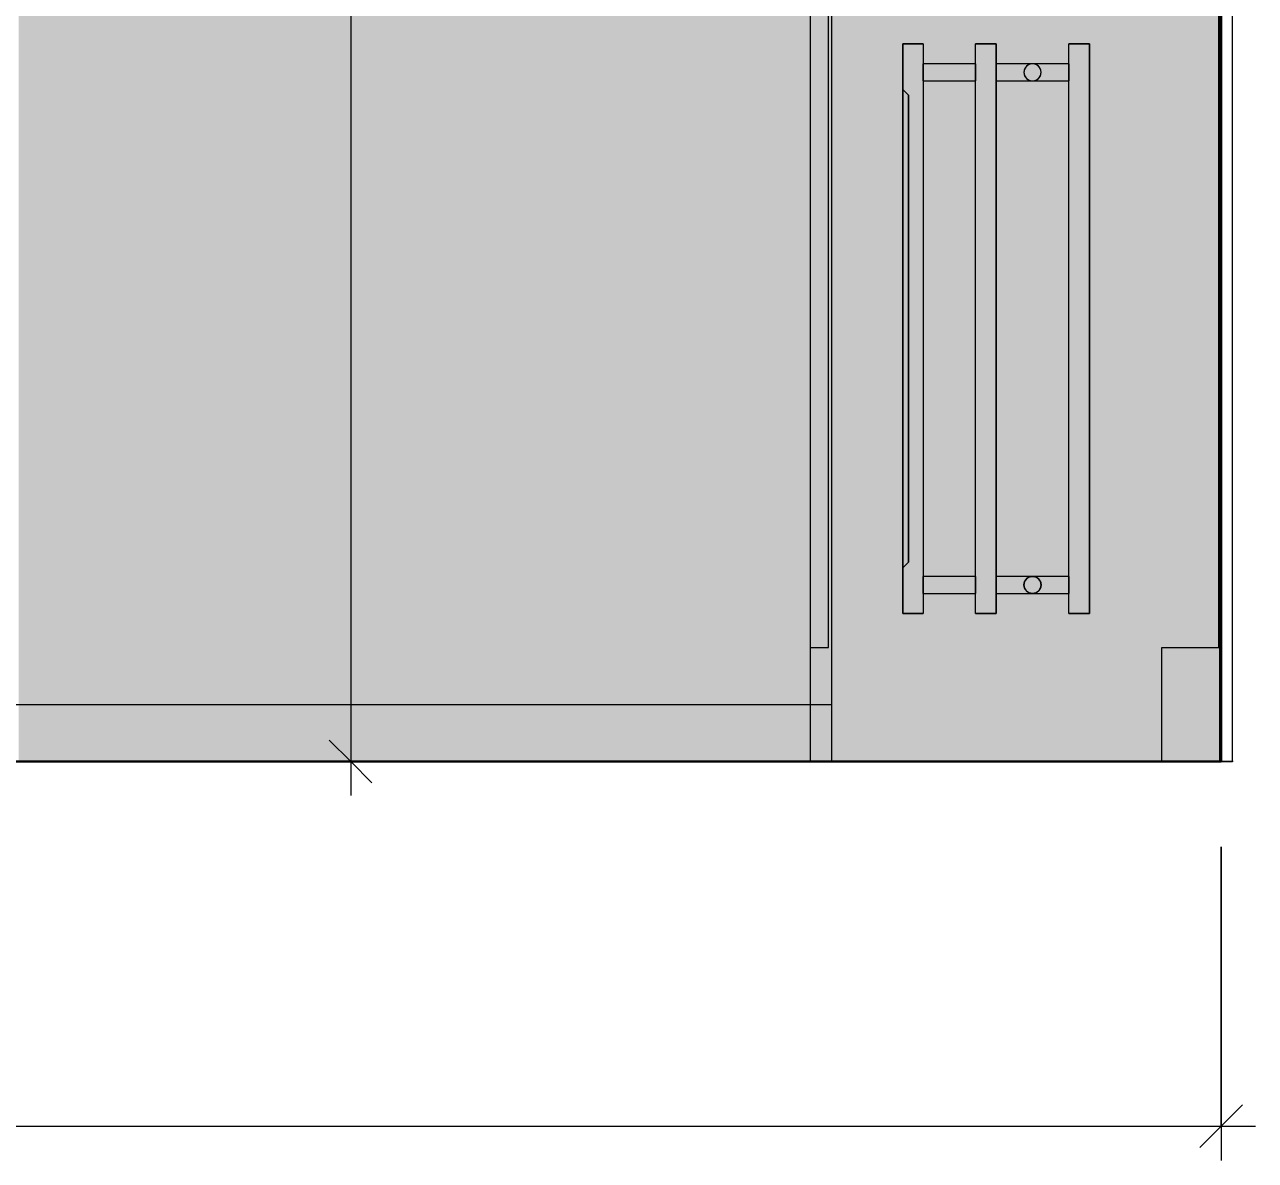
# Model space of a CAD drawing. Header units: millimetres. Extents: x 855 to 56329, y -2396 to 17803.
# Drawn here: x 45711 to 46792, y -350 to 647 of the extents above; entities that cross this region are included whole.
import ezdxf

# ---------------------------------------------------------------- set-up
doc = ezdxf.new("R2010")
doc.units = ezdxf.units.MM
for name, color, linetype, lineweight in [('A-ANNO-DIMS', 7, 'Continuous', 9), ('A-ANNO-DIMS-25', 7, 'Continuous', 9), ('A-FLOR', 7, 'Continuous', 9), ('A-GENM', 7, 'Continuous', 9), ('A-WALL-PATT', 7, 'Continuous', 9), ('I-WALL', 7, 'Continuous', 9), ('M-EQPM', 7, 'Continuous', 9), ('S-COLS', 7, 'Continuous', 9), ('Знаки', 7, 'Continuous', 9), ('Знаки-1', 7, 'Continuous', 18)]:
    doc.layers.add(name, color=color, linetype=linetype, lineweight=lineweight)
for name, color, linetype, lineweight, true_color in [('A-FLOR-FNSH-1', 7, 'Continuous', 30, 0x3c3c3c), ('A-WALL-FNSH-3', 7, 'Continuous', 30, 0x3c3c3c), ('I-FURN-4', 7, 'Continuous', 9, 0xc0c0c0)]:
    doc.layers.add(name, color=color, linetype=linetype, lineweight=lineweight, true_color=true_color)
doc.layers.add('I-FURN-5', color=7, linetype='Continuous', lineweight=9, true_color=0x7f7f7f, transparency=0.7)
doc.layers.add('M-EQPM-1', color=7, linetype='Continuous', lineweight=9, true_color=0xe6e6e6, transparency=0.7)
doc.styles.add('ISOCPEUR_2', font='isocpeur.ttf', dxfattribs={"width": 0.9, "height": 62.5})
doc.dimstyles.new('ISO-2_5_0_9К_БОЛЬШОЙ_1', dxfattribs={"dimscale": 304.8, "dimtxt": 62.248823, "dimasz": 0.123031, "dimexe": 0.098425, "dimexo": 0.246063, "dimgap": 0, "dimtad": 1, "dimdec": 0, "dimrnd": 10, "dimzin": 0, "dimdsep": 46, "dimtxsty": 'ISOCPEUR_2', "dimblk1": 'OBLIQUE', "dimblk2": 'OBLIQUE', "dimsah": 1, "dimcen": 0.09, "dimdle": 0.098425, "dimazin": 0, "dimtfac": 1, "dimtdec": 4, "dimtix": 1, "dimtmove": 0, "dimatfit": 3, "dimfxl": 1, "dimtvp": 1, "dimtolj": 1, "dimtzin": 0, "dimarcsym": 2})

# ---------------------------------------------------------------- blocks, each defined once
blk = doc.blocks.new('BSC_Колонна _Прямоугольная - 500х500-V25-Развертка 1_11-3')
at = {"layer": 'S-COLS'}
h = blk.add_hatch(color=256, dxfattribs=at)
h.paths.add_polyline_path([(-130, -0.1), (-129.6, 0), (-129.6, 798.6), (-130, 798.6), (-130, 0), (-140, -0.1)])
h.paths.add_polyline_path([(-129.6, 3300), (-129.6, 3880), (-141, 3880), (-141, 3870), (-400, 3870), (-400, 3470), (-130, 3470), (-130, 3300)])
blk = doc.blocks.new('Плинтус - Плинтус темный _ст_школа_-32860227-Развертка 1_11-3')
at = {"layer": 'A-GENM'}
h = blk.add_hatch(color=256, dxfattribs=at)
h.paths.add_polyline_path([(-6571, 0), (-6571, 50), (-7259, 50), (-7259, 0), (-6736.6, 0)])
h.paths.add_polyline_path([(-482.2, 0), (-482.2, 50), (-501, 50), (-501, 0)])
for p, q in [((-1266, 50), (-501, 50)), ((-501, 50), (-482.2, 50)), ((-501, 0), (-6571, 0)), ((-482.2, 0), (-501, 0))]:
    blk.add_line(p, q, dxfattribs=at)
blk = doc.blocks.new('radiator_prado_classic_z_tip_30_po exemplyaru - Classic Z Тип 30-500-30677899-Развертка 1_11-3')
at = {"layer": 'M-EQPM-1'}
for points in [[(-419.7, 130), (-401.7, 130), (-401.7, 630), (-419.7, 630), (-419.7, 590), (-414.7, 585), (-414.7, 175), (-419.7, 170), (-419.7, 136.2)], [(-337.7, 130), (-337.7, 630), (-355.7, 630), (-355.7, 130)], [(-255.7, 130), (-255.7, 630), (-273.7, 630), (-273.7, 130)], [(-300.3, 599.8), (-299.9, 600.3), (-300.3, 599.8)], [(-298.5, 603), (-298.4, 603.8), (-298.5, 603.1)], [(-419.7, 170), (-414.7, 175), (-414.7, 585), (-419.7, 590), (-419.7, 181.6)], [(-298.5, 153), (-298.4, 153.8), (-298.5, 153.1)], [(-300.3, 149.8), (-299.9, 150.3), (-300.3, 149.8)]]:
    blk.add_hatch(color=256, dxfattribs=at).paths.add_polyline_path(points)
h = blk.add_hatch(color=256, dxfattribs=at)
h.paths.add_polyline_path([(-401.7, 605), (-355.7, 605), (-355.7, 612.5), (-401.7, 612.2), (-401.7, 606.1)])
h.paths.add_polyline_path([(-305.7, 612.5), (-337.7, 612.2), (-337.7, 605), (-313.2, 605), (-312.7, 607.6), (-311.7, 609.4), (-310.4, 610.8), (-309.1, 611.6), (-307.4, 612.3), (-306.6, 612.4)])
h.paths.add_polyline_path([(-277.1, 605), (-273.7, 605), (-273.7, 612.5), (-307.6, 612.2), (-309.6, 611.4), (-311.1, 610.1), (-312.3, 608.6), (-313.1, 606.1), (-312.9, 605), (-297.7, 605)])
h = blk.add_hatch(color=256, dxfattribs=at)
h.paths.add_polyline_path([(-298.5, 607), (-298.5, 607), (-298.5, 607)])
h.paths.add_polyline_path([(-299.2, 608.8), (-299.9, 609.7), (-299.2, 608.8)])
h = blk.add_hatch(color=256, dxfattribs=at)
h.paths.add_polyline_path([(-307.1, 597.5), (-273.7, 597.8), (-273.7, 605), (-337.7, 605), (-337.7, 597.5), (-307.6, 597.5)])
h.paths.add_polyline_path([(-400, 597.5), (-355.7, 597.8), (-355.7, 605), (-401.7, 605), (-401.7, 597.5)])
h.paths.add_polyline_path([(-312.9, 603), (-312.9, 603.1), (-312.9, 603.1)])
h.paths.add_polyline_path([(-311.1, 599.8), (-311.7, 600.6), (-311.1, 599.8)])
h = blk.add_hatch(color=256, dxfattribs=at)
h.paths.add_polyline_path([(-312.2, 158.8), (-311.7, 159.4), (-312.2, 158.8)])
h.paths.add_polyline_path([(-312.9, 157), (-312.7, 157.6), (-312.9, 157)])
h.paths.add_polyline_path([(-306.7, 155), (-273.7, 155), (-273.7, 162.5), (-337.7, 162.2), (-337.7, 155), (-307.6, 155)])
h.paths.add_polyline_path([(-400, 155), (-355.7, 155), (-355.7, 162.5), (-401.7, 162.2), (-401.7, 155)])
h = blk.add_hatch(color=256, dxfattribs=at)
h.paths.add_polyline_path([(-299.2, 151.2), (-299.9, 150.3), (-299.2, 151.2)])
h.paths.add_polyline_path([(-298.5, 153), (-298.5, 153), (-298.5, 153)])
h.paths.add_polyline_path([(-304.3, 147.5), (-273.7, 147.8), (-273.7, 155), (-337.7, 155), (-337.7, 147.5), (-305.7, 147.5)])
h.paths.add_polyline_path([(-400, 147.5), (-355.7, 147.8), (-355.7, 155), (-401.7, 155), (-401.7, 147.5)])
h.paths.add_polyline_path([(-312.9, 153), (-312.9, 153.1), (-312.9, 153)])
h.paths.add_polyline_path([(-311.1, 149.8), (-311.7, 150.6), (-311.1, 149.8)])
h = blk.add_hatch(color=256, dxfattribs=at)
h.paths.add_polyline_path([(-298.5, 157), (-298.5, 157), (-298.5, 157)])
h.paths.add_polyline_path([(-299.2, 158.8), (-299.9, 159.7), (-299.2, 158.8)])
at = {"layer": 'M-EQPM'}
for p, q in [((-419.7, 630), (-401.7, 630)), ((-401.7, 630), (-419.7, 630)), ((-419.7, 130), (-419.7, 630)), ((-419.7, 630), (-419.7, 590)), ((-401.7, 630), (-401.7, 612.5)), ((-401.7, 630), (-401.7, 130)), ((-337.7, 630), (-355.7, 630)), ((-355.7, 630), (-337.7, 630)), ((-355.7, 612.5), (-355.7, 630)), ((-355.7, 130), (-355.7, 630)), ((-337.7, 612.5), (-337.7, 630)), ((-337.7, 630), (-337.7, 130)), ((-255.7, 630), (-273.7, 630)), ((-273.7, 630), (-255.7, 630)), ((-273.7, 612.5), (-273.7, 630)), ((-273.7, 130), (-273.7, 630)), ((-255.7, 130), (-255.7, 630)), ((-255.7, 630), (-255.7, 130)), ((-355.7, 612.5), (-401.7, 612.5)), ((-355.7, 612.5), (-401.7, 612.5)), ((-401.7, 612.5), (-401.7, 612.2)), ((-401.7, 605), (-401.7, 612.5)), ((-401.7, 612.5), (-401.7, 610.3)), ((-401.7, 611.5), (-401.7, 612.5)), ((-401.7, 612.2), (-401.7, 611.5)), ((-401.7, 612.2), (-401.7, 597.8)), ((-401.7, 611.5), (-401.7, 606.9)), ((-401.7, 610.3), (-401.7, 611.5)), ((-401.7, 610.3), (-401.7, 608.8)), ((-401.7, 606.9), (-401.7, 610.3)), ((-401.7, 608.8), (-401.7, 605)), ((-401.7, 606.9), (-401.7, 605)), ((-401.7, 605), (-401.7, 606.9)), ((-355.7, 612.5), (-355.7, 605)), ((-355.7, 605), (-355.7, 612.5)), ((-355.7, 612.5), (-355.7, 605)), ((-355.7, 611.5), (-355.7, 612.5)), ((-355.7, 597.8), (-355.7, 612.2)), ((-355.7, 605), (-355.7, 611.5)), ((-273.7, 612.5), (-337.7, 612.5)), ((-273.7, 612.5), (-337.7, 612.5)), ((-337.7, 612.2), (-337.7, 612.5)), ((-337.7, 612.5), (-337.7, 605)), ((-337.7, 605), (-337.7, 612.5)), ((-337.7, 612.5), (-337.7, 605)), ((-337.7, 610.3), (-337.7, 612.2)), ((-337.7, 597.8), (-337.7, 612.2)), ((-337.7, 605), (-337.7, 610.3)), ((-273.7, 612.5), (-273.7, 605)), ((-273.7, 605), (-273.7, 612.5)), ((-273.7, 612.5), (-273.7, 605)), ((-273.7, 610.3), (-273.7, 612.5)), ((-273.7, 597.8), (-273.7, 612.2)), ((-273.7, 605), (-273.7, 610.3)), ((-401.7, 605), (-401.7, 601.2)), ((-401.7, 597.5), (-401.7, 605)), ((-401.7, 605), (-401.7, 601.2)), ((-401.7, 597.5), (-401.7, 605)), ((-401.7, 601.2), (-401.7, 599.7)), ((-401.7, 601.2), (-401.7, 599.7)), ((-401.7, 599.7), (-401.7, 597.5)), ((-401.7, 599.7), (-401.7, 597.5)), ((-401.7, 597.5), (-355.7, 597.5)), ((-401.7, 597.5), (-355.7, 597.5)), ((-401.7, 597.5), (-401.7, 162.5)), ((-355.7, 605), (-355.7, 597.8)), ((-355.7, 597.5), (-355.7, 605)), ((-355.7, 605), (-355.7, 597.5)), ((-355.7, 599.7), (-355.7, 605)), ((-355.7, 597.8), (-355.7, 599.7)), ((-355.7, 597.8), (-355.7, 597.5)), ((-355.7, 597.5), (-355.7, 597.8)), ((-355.7, 162.5), (-355.7, 597.5)), ((-337.7, 601.2), (-337.7, 605)), ((-337.7, 605), (-337.7, 597.5)), ((-337.7, 597.5), (-337.7, 605)), ((-337.7, 605), (-337.7, 601.2)), ((-337.7, 601.2), (-337.7, 599.7)), ((-337.7, 599.7), (-337.7, 601.2)), ((-337.7, 598.5), (-337.7, 599.7)), ((-337.7, 599.7), (-337.7, 597.8)), ((-337.7, 597.5), (-337.7, 598.5)), ((-337.7, 597.8), (-337.7, 597.5)), ((-337.7, 597.5), (-273.7, 597.5)), ((-337.7, 597.5), (-273.7, 597.5)), ((-337.7, 162.5), (-337.7, 597.5)), ((-273.7, 605), (-273.7, 597.5)), ((-273.7, 597.5), (-273.7, 605)), ((-273.7, 605), (-273.7, 597.5)), ((-273.7, 597.8), (-273.7, 605)), ((-273.7, 597.5), (-273.7, 597.8)), ((-273.7, 162.5), (-273.7, 597.5)), ((-419.7, 170), (-419.7, 590)), ((-419.7, 590), (-419.7, 170)), ((-419.7, 170), (-419.7, 590)), ((-419.7, 590), (-419.7, 170)), ((-419.7, 170), (-419.7, 590)), ((-419.7, 590), (-419.7, 170)), ((-419.7, 170), (-419.7, 590)), ((-419.7, 590), (-419.7, 170)), ((-419.7, 170), (-419.7, 590)), ((-419.7, 590), (-419.7, 170)), ((-419.7, 170), (-419.7, 590)), ((-419.7, 590), (-419.7, 170)), ((-419.7, 170), (-419.7, 590)), ((-419.7, 590), (-419.7, 170)), ((-419.7, 170), (-419.7, 590)), ((-419.7, 590), (-419.7, 170)), ((-419.7, 170), (-419.7, 590)), ((-419.7, 590), (-419.7, 170)), ((-419.7, 170), (-419.7, 590)), ((-419.7, 590), (-419.7, 170)), ((-419.7, 170), (-419.7, 590)), ((-419.7, 590), (-419.7, 170)), ((-419.7, 170), (-419.7, 590)), ((-419.7, 590), (-419.7, 170)), ((-419.7, 170), (-419.7, 590)), ((-419.7, 590), (-419.7, 170)), ((-419.7, 170), (-419.7, 590)), ((-419.7, 590), (-419.7, 170)), ((-419.7, 170), (-419.7, 590)), ((-419.7, 590), (-419.7, 170)), ((-419.7, 170), (-419.7, 590)), ((-419.7, 590), (-419.7, 170)), ((-419.7, 170), (-419.7, 590)), ((-419.7, 590), (-419.7, 170)), ((-419.7, 170), (-419.7, 590)), ((-419.7, 590), (-419.7, 170)), ((-419.7, 170), (-419.7, 590)), ((-419.7, 590), (-419.7, 170)), ((-419.7, 170), (-419.7, 590)), ((-419.7, 590), (-419.7, 170)), ((-419.7, 170), (-419.7, 590)), ((-419.7, 590), (-419.7, 170)), ((-419.7, 170), (-419.7, 590)), ((-419.7, 590), (-419.7, 170)), ((-419.7, 170), (-419.7, 590)), ((-419.7, 590), (-419.7, 170)), ((-419.7, 170), (-419.7, 590)), ((-419.7, 590), (-419.7, 170)), ((-419.7, 170), (-419.7, 590)), ((-419.7, 590), (-419.7, 170)), ((-419.7, 170), (-419.7, 590)), ((-419.7, 590), (-419.7, 170)), ((-419.7, 170), (-419.7, 590)), ((-419.7, 590), (-419.7, 170)), ((-419.7, 170), (-419.7, 590)), ((-419.7, 590), (-419.7, 170)), ((-419.7, 170), (-419.7, 590)), ((-419.7, 590), (-419.7, 170)), ((-419.7, 170), (-419.7, 590)), ((-419.7, 590), (-419.7, 170)), ((-419.7, 170), (-419.7, 590)), ((-419.7, 590), (-419.7, 170)), ((-419.7, 170), (-419.7, 590)), ((-419.7, 590), (-419.7, 170)), ((-419.7, 590), (-419.7, 170)), ((-419.7, 590), (-414.7, 585)), ((-419.7, 590), (-414.7, 585)), ((-419.7, 590), (-414.7, 585)), ((-419.7, 590), (-414.7, 585)), ((-419.7, 590), (-414.7, 585)), ((-419.7, 590), (-414.7, 585)), ((-419.7, 590), (-414.7, 585)), ((-419.7, 590), (-414.7, 585)), ((-419.7, 590), (-414.7, 585)), ((-419.7, 590), (-414.7, 585)), ((-419.7, 590), (-414.7, 585)), ((-419.7, 590), (-414.7, 585)), ((-419.7, 590), (-414.7, 585)), ((-419.7, 590), (-414.7, 585)), ((-419.7, 590), (-414.7, 585)), ((-419.7, 590), (-414.7, 585)), ((-419.7, 590), (-414.7, 585)), ((-419.7, 590), (-414.7, 585)), ((-419.7, 590), (-414.7, 585)), ((-419.7, 590), (-414.7, 585)), ((-419.7, 590), (-414.7, 585)), ((-419.7, 590), (-414.7, 585)), ((-419.7, 590), (-414.7, 585)), ((-419.7, 590), (-414.7, 585)), ((-419.7, 590), (-414.7, 585)), ((-419.7, 590), (-414.7, 585)), ((-419.7, 590), (-414.7, 585)), ((-419.7, 590), (-414.7, 585)), ((-419.7, 590), (-414.7, 585)), ((-419.7, 590), (-414.7, 585)), ((-419.7, 590), (-414.7, 585)), ((-419.7, 590), (-414.7, 585)), ((-419.7, 590), (-414.7, 585)), ((-419.7, 590), (-414.7, 585)), ((-419.7, 590), (-414.7, 585)), ((-419.7, 590), (-414.7, 585)), ((-419.7, 590), (-414.7, 585)), ((-419.7, 590), (-414.7, 585)), ((-419.7, 590), (-414.7, 585)), ((-419.7, 590), (-414.7, 585)), ((-419.7, 590), (-414.7, 585)), ((-419.7, 590), (-414.7, 585)), ((-419.7, 590), (-414.7, 585)), ((-419.7, 590), (-414.7, 585)), ((-419.7, 590), (-414.7, 585)), ((-419.7, 590), (-414.7, 585)), ((-419.7, 590), (-414.7, 585)), ((-419.7, 590), (-414.7, 585)), ((-419.7, 590), (-414.7, 585)), ((-419.7, 590), (-414.7, 585)), ((-419.7, 590), (-414.7, 585)), ((-419.7, 590), (-414.7, 585)), ((-419.7, 590), (-414.7, 585)), ((-419.7, 590), (-414.7, 585)), ((-419.7, 590), (-414.7, 585)), ((-419.7, 590), (-414.7, 585)), ((-419.7, 590), (-414.7, 585)), ((-419.7, 590), (-414.7, 585)), ((-419.7, 590), (-414.7, 585)), ((-419.7, 590), (-414.7, 585)), ((-419.7, 590), (-414.7, 585)), ((-419.7, 590), (-414.7, 585)), ((-419.7, 590), (-414.7, 585)), ((-419.7, 590), (-414.7, 585)), ((-414.7, 175), (-414.7, 585)), ((-414.7, 585), (-414.7, 175)), ((-414.7, 175), (-414.7, 585)), ((-414.7, 585), (-414.7, 175)), ((-414.7, 175), (-414.7, 585)), ((-414.7, 585), (-414.7, 175)), ((-414.7, 175), (-414.7, 585)), ((-414.7, 585), (-414.7, 175)), ((-414.7, 175), (-414.7, 585)), ((-414.7, 585), (-414.7, 175)), ((-414.7, 175), (-414.7, 585)), ((-414.7, 585), (-414.7, 175)), ((-414.7, 175), (-414.7, 585)), ((-414.7, 585), (-414.7, 175)), ((-414.7, 175), (-414.7, 585)), ((-414.7, 585), (-414.7, 175)), ((-414.7, 175), (-414.7, 585)), ((-414.7, 585), (-414.7, 175)), ((-414.7, 175), (-414.7, 585)), ((-414.7, 585), (-414.7, 175)), ((-414.7, 175), (-414.7, 585)), ((-414.7, 585), (-414.7, 175)), ((-414.7, 175), (-414.7, 585)), ((-414.7, 585), (-414.7, 175)), ((-414.7, 175), (-414.7, 585)), ((-414.7, 585), (-414.7, 175)), ((-414.7, 175), (-414.7, 585)), ((-414.7, 585), (-414.7, 175)), ((-414.7, 175), (-414.7, 585)), ((-414.7, 585), (-414.7, 175)), ((-414.7, 175), (-414.7, 585)), ((-414.7, 585), (-414.7, 175)), ((-414.7, 175), (-414.7, 585)), ((-414.7, 585), (-414.7, 175)), ((-414.7, 175), (-414.7, 585)), ((-414.7, 585), (-414.7, 175)), ((-414.7, 175), (-414.7, 585)), ((-414.7, 585), (-414.7, 175)), ((-414.7, 175), (-414.7, 585)), ((-414.7, 585), (-414.7, 175)), ((-414.7, 175), (-414.7, 585)), ((-414.7, 585), (-414.7, 175)), ((-414.7, 175), (-414.7, 585)), ((-414.7, 585), (-414.7, 175)), ((-414.7, 175), (-414.7, 585)), ((-414.7, 585), (-414.7, 175)), ((-414.7, 175), (-414.7, 585)), ((-414.7, 585), (-414.7, 175)), ((-414.7, 175), (-414.7, 585)), ((-414.7, 585), (-414.7, 175)), ((-414.7, 175), (-414.7, 585)), ((-414.7, 585), (-414.7, 175)), ((-414.7, 175), (-414.7, 585)), ((-414.7, 585), (-414.7, 175)), ((-414.7, 175), (-414.7, 585)), ((-414.7, 585), (-414.7, 175)), ((-414.7, 175), (-414.7, 585)), ((-414.7, 585), (-414.7, 175)), ((-414.7, 175), (-414.7, 585)), ((-414.7, 585), (-414.7, 175)), ((-414.7, 175), (-414.7, 585)), ((-414.7, 585), (-414.7, 175)), ((-414.7, 175), (-414.7, 585)), ((-414.7, 585), (-414.7, 175)), ((-414.7, 175), (-419.7, 170)), ((-419.7, 170), (-414.7, 175)), ((-414.7, 175), (-419.7, 170)), ((-419.7, 170), (-414.7, 175)), ((-414.7, 175), (-419.7, 170)), ((-419.7, 170), (-414.7, 175)), ((-414.7, 175), (-419.7, 170)), ((-419.7, 170), (-414.7, 175)), ((-414.7, 175), (-419.7, 170)), ((-419.7, 170), (-414.7, 175)), ((-414.7, 175), (-419.7, 170)), ((-419.7, 170), (-414.7, 175)), ((-414.7, 175), (-419.7, 170)), ((-419.7, 170), (-414.7, 175)), ((-414.7, 175), (-419.7, 170)), ((-419.7, 170), (-414.7, 175)), ((-414.7, 175), (-419.7, 170)), ((-419.7, 170), (-414.7, 175)), ((-414.7, 175), (-419.7, 170)), ((-419.7, 170), (-414.7, 175)), ((-414.7, 175), (-419.7, 170)), ((-419.7, 170), (-414.7, 175)), ((-414.7, 175), (-419.7, 170)), ((-419.7, 170), (-414.7, 175)), ((-414.7, 175), (-419.7, 170)), ((-419.7, 170), (-414.7, 175)), ((-414.7, 175), (-419.7, 170)), ((-419.7, 170), (-414.7, 175)), ((-414.7, 175), (-419.7, 170)), ((-419.7, 170), (-414.7, 175)), ((-414.7, 175), (-419.7, 170)), ((-419.7, 170), (-414.7, 175)), ((-414.7, 175), (-419.7, 170)), ((-419.7, 170), (-414.7, 175)), ((-414.7, 175), (-419.7, 170)), ((-419.7, 170), (-414.7, 175)), ((-414.7, 175), (-419.7, 170)), ((-419.7, 170), (-414.7, 175)), ((-414.7, 175), (-419.7, 170)), ((-419.7, 170), (-414.7, 175)), ((-414.7, 175), (-419.7, 170)), ((-419.7, 170), (-414.7, 175)), ((-414.7, 175), (-419.7, 170)), ((-419.7, 170), (-414.7, 175)), ((-414.7, 175), (-419.7, 170)), ((-419.7, 170), (-414.7, 175)), ((-414.7, 175), (-419.7, 170)), ((-419.7, 170), (-414.7, 175)), ((-414.7, 175), (-419.7, 170)), ((-419.7, 170), (-414.7, 175)), ((-414.7, 175), (-419.7, 170)), ((-419.7, 170), (-414.7, 175)), ((-414.7, 175), (-419.7, 170)), ((-419.7, 170), (-414.7, 175)), ((-414.7, 175), (-419.7, 170)), ((-419.7, 170), (-414.7, 175)), ((-414.7, 175), (-419.7, 170)), ((-419.7, 170), (-414.7, 175)), ((-414.7, 175), (-419.7, 170)), ((-419.7, 170), (-414.7, 175)), ((-414.7, 175), (-419.7, 170)), ((-419.7, 170), (-414.7, 175)), ((-414.7, 175), (-419.7, 170)), ((-419.7, 170), (-414.7, 175)), ((-419.7, 170), (-419.7, 130)), ((-355.7, 162.5), (-401.7, 162.5)), ((-355.7, 162.5), (-401.7, 162.5)), ((-401.7, 162.5), (-401.7, 155)), ((-401.7, 155), (-401.7, 162.5)), ((-401.7, 162.5), (-401.7, 155)), ((-401.7, 162.2), (-401.7, 162.5)), ((-401.7, 158.7), (-401.7, 162.2)), ((-401.7, 162.2), (-401.7, 151.3)), ((-355.7, 162.5), (-355.7, 161.5)), ((-355.7, 155), (-355.7, 162.5)), ((-355.7, 162.5), (-355.7, 155)), ((-355.7, 155), (-355.7, 162.5)), ((-355.7, 151.3), (-355.7, 162.2)), ((-273.7, 162.5), (-337.7, 162.5)), ((-273.7, 162.5), (-337.7, 162.5)), ((-337.7, 155), (-337.7, 162.5)), ((-337.7, 162.5), (-337.7, 155)), ((-337.7, 161.5), (-337.7, 162.5)), ((-337.7, 162.5), (-337.7, 155)), ((-337.7, 151.3), (-337.7, 162.2)), ((-273.7, 162.5), (-273.7, 155)), ((-273.7, 155), (-273.7, 162.5)), ((-273.7, 162.5), (-273.7, 155)), ((-273.7, 155), (-273.7, 162.5)), ((-273.7, 151.3), (-273.7, 162.2)), ((-401.7, 155), (-401.7, 158.7)), ((-401.7, 155), (-401.7, 147.5)), ((-401.7, 147.5), (-401.7, 155)), ((-401.7, 155), (-401.7, 147.5)), ((-401.7, 147.5), (-401.7, 155)), ((-355.7, 161.5), (-355.7, 156.9)), ((-355.7, 156.9), (-355.7, 155)), ((-355.7, 155), (-355.7, 147.5)), ((-355.7, 147.5), (-355.7, 155)), ((-355.7, 155), (-355.7, 151.2)), ((-355.7, 147.5), (-355.7, 155)), ((-337.7, 155), (-337.7, 161.5)), ((-337.7, 147.5), (-337.7, 155)), ((-337.7, 155), (-337.7, 147.5)), ((-337.7, 153.1), (-337.7, 155)), ((-337.7, 155), (-337.7, 147.5)), ((-337.7, 151.2), (-337.7, 153.1)), ((-273.7, 155), (-273.7, 147.5)), ((-273.7, 147.5), (-273.7, 155)), ((-273.7, 155), (-273.7, 148.5)), ((-273.7, 147.5), (-273.7, 155)), ((-401.7, 151.2), (-401.7, 147.8)), ((-401.7, 147.5), (-355.7, 147.5)), ((-401.7, 147.5), (-355.7, 147.5)), ((-401.7, 147.5), (-401.7, 130)), ((-355.7, 151.2), (-355.7, 147.5)), ((-355.7, 147.8), (-355.7, 151.2)), ((-355.7, 130), (-355.7, 147.5)), ((-337.7, 149.7), (-337.7, 151.2)), ((-337.7, 147.8), (-337.7, 151.2)), ((-337.7, 148.5), (-337.7, 149.7)), ((-337.7, 147.8), (-337.7, 148.5)), ((-337.7, 147.5), (-337.7, 147.8)), ((-337.7, 147.5), (-273.7, 147.5)), ((-337.7, 147.5), (-273.7, 147.5)), ((-337.7, 130), (-337.7, 147.5)), ((-273.7, 147.8), (-273.7, 151.2)), ((-273.7, 148.5), (-273.7, 147.8)), ((-273.7, 147.8), (-273.7, 147.5)), ((-273.7, 130), (-273.7, 147.5)), ((-419.7, 130), (-401.7, 130)), ((-401.7, 130), (-419.7, 130)), ((-337.7, 130), (-355.7, 130)), ((-355.7, 130), (-337.7, 130)), ((-255.7, 130), (-273.7, 130)), ((-273.7, 130), (-255.7, 130))]:
    blk.add_line(p, q, dxfattribs=at)
for centre, start, end in [((-305.7, 605), 360, 180), ((-305.7, 605), 165, 180), ((-305.7, 605), 150, 164.5028), ((-305.7, 605), 136.3815, 149.937), ((-305.7, 605), 121.696, 135), ((-305.7, 605), 117.2608, 120), ((-305.7, 605), 107.5091, 117.2608), ((-305.7, 605), 72.4909, 107.5091), ((-305.7, 605), 62.7392, 72.4909), ((-305.7, 605), 60, 62.7392), ((-305.7, 605), 45, 58.304), ((-305.7, 605), 30.063, 43.6185), ((-305.7, 605), 15.4972, 30), ((-305.7, 605), 9.221, 15), ((-305.7, 605), 0, 8.5036), ((-305.7, 605), 180, 360), ((-305.7, 605), 180, 195), ((-305.7, 605), 195.4972, 210), ((-305.7, 605), 210.063, 223.6185), ((-305.7, 605), 225, 238.304), ((-305.7, 605), 240, 242.7392), ((-305.7, 605), 242.7392, 252.4909), ((-305.7, 605), 252.4909, 287.5091), ((-305.7, 605), 287.5091, 297.2608), ((-305.7, 605), 297.2608, 300), ((-305.7, 605), 301.696, 315), ((-305.7, 605), 316.3815, 329.937), ((-305.7, 605), 330, 344.5028), ((-305.7, 605), 345, 360), ((-305.7, 155), 90, 270), ((-305.7, 155), 107.4955, 117.2823), ((-305.7, 155), 105.0048, 107.4955), ((-305.7, 155), 90.0045, 103.4293), ((-305.7, 155), 75.0045, 90), ((-305.7, 155), 270, 90), ((-305.7, 155), 72.479, 75), ((-305.7, 155), 62.7601, 72.479), ((-305.7, 155), 165, 180), ((-305.7, 155), 180, 195), ((-305.7, 155), 150, 164.4979), ((-305.7, 155), 195.5021, 210), ((-305.7, 155), 136.379, 149.9349), ((-305.7, 155), 121.6817, 135), ((-305.7, 155), 117.2823, 120), ((-305.7, 155), 60.0048, 62.7601), ((-305.7, 155), 45.0056, 58.2921), ((-305.7, 155), 30.0651, 43.621), ((-305.7, 155), 15.5021, 30), ((-305.7, 155), 330.5959, 344.4979), ((-305.7, 155), 0, 15), ((-305.7, 155), 345, 360), ((-305.7, 155), 210.0651, 223.621), ((-305.7, 155), 225, 238.3183), ((-305.7, 155), 240, 242.7177), ((-305.7, 155), 242.7177, 252.5045), ((-305.7, 155), 252.5045, 254.9952), ((-305.7, 155), 256.5707, 269.9955), ((-305.7, 155), 270, 284.9955), ((-305.7, 155), 285, 287.521), ((-305.7, 155), 287.521, 297.2399), ((-305.7, 155), 297.2399, 299.9952), ((-305.7, 155), 301.7079, 314.9944), ((-305.7, 155), 316.379, 329.9349), ((-305.7, 155), 330, 330.5959)]:
    blk.add_arc(centre, 7.5, start, end, dxfattribs=at)
for points, knots in [([(-312.9, 607), (-313, 606.8), (-313.1, 606.5), (-313.2, 605.9), (-313.2, 605.3), (-313.2, 605)], [0.8571429, 0.8571429, 0.8571429, 0.8571429, 0.8928571, 0.9285714, 1, 1, 1, 1]), ([(-312.9, 607), (-313, 606.8), (-313, 606.5), (-313.2, 605.9), (-313.2, 605.3), (-313.2, 605)], [0.8571429, 0.8571429, 0.8571429, 0.8571429, 0.8928571, 0.9285714, 1, 1, 1, 1]), ([(-305.7, 612.5), (-306.2, 612.5), (-307.1, 612.4), (-308.3, 612.1), (-309.1, 611.7), (-309.6, 611.4), (-309.9, 611.2), (-310.2, 611), (-310.5, 610.7), (-310.8, 610.5), (-311, 610.3), (-311.1, 610.2)], [0, 0, 0, 0, 0.1428571, 0.2857143, 0.3571429, 0.3928571, 0.4285714, 0.4642857, 0.5, 0.5357143, 0.5714286, 0.5714286, 0.5714286, 0.5714286]), ([(-309.9, 611.2), (-310, 611.1), (-310.2, 611), (-310.5, 610.7), (-310.8, 610.5), (-310.9, 610.4), (-311, 610.3)], [0.4285714, 0.4285714, 0.4285714, 0.4285714, 0.4642857, 0.5, 0.5357143, 0.5520145, 0.5520145, 0.5520145, 0.5520145]), ([(-308.6, 611.9), (-308.8, 611.8), (-309.1, 611.7), (-309.6, 611.4), (-309.8, 611.3), (-309.9, 611.2)], [0.2857143, 0.2857143, 0.2857143, 0.2857143, 0.3571429, 0.3928571, 0.4285714, 0.4285714, 0.4285714, 0.4285714]), ([(-300.3, 610.2), (-300.4, 610.3), (-300.6, 610.5), (-301, 610.8), (-301.4, 611.1), (-301.8, 611.4), (-302.3, 611.7), (-303.1, 612.1), (-304.3, 612.4), (-305.2, 612.5), (-305.7, 612.5)], [0.4285714, 0.4285714, 0.4285714, 0.4285714, 0.4642857, 0.5, 0.5714286, 0.6071429, 0.6428571, 0.7142857, 0.8571429, 1, 1, 1, 1]), ([(-301.5, 611.2), (-301.6, 611.3), (-301.8, 611.4), (-302.3, 611.7), (-302.6, 611.8), (-302.8, 611.9)], [0.5714286, 0.5714286, 0.5714286, 0.5714286, 0.6071429, 0.6428571, 0.7142857, 0.7142857, 0.7142857, 0.7142857]), ([(-300.4, 610.3), (-300.5, 610.4), (-300.6, 610.5), (-300.9, 610.7), (-301.1, 610.9), (-301.2, 611)], [0.44798555, 0.44798555, 0.44798555, 0.44798555, 0.46428571, 0.5, 0.54033489, 0.54033489, 0.54033489, 0.54033489]), ([(-298.2, 605), (-298.2, 605.3), (-298.2, 605.9), (-298.4, 606.5), (-298.4, 606.8), (-298.5, 607)], [0, 0, 0, 0, 0.0714286, 0.1071429, 0.1428571, 0.1428571, 0.1428571, 0.1428571]), ([(-298.3, 606.2), (-298.3, 606.3), (-298.4, 606.6), (-298.4, 606.8), (-298.5, 607)], [0.0851518, 0.0851518, 0.0851518, 0.0851518, 0.10714286, 0.14285714, 0.14285714, 0.14285714, 0.14285714]), ([(-313.2, 605), (-313.2, 604.7), (-313.2, 604.1), (-313.1, 603.5), (-313, 603.2), (-312.9, 603)], [0, 0, 0, 0, 0.0714286, 0.1071429, 0.1428571, 0.1428571, 0.1428571, 0.1428571]), ([(-313.2, 605), (-313.2, 604.7), (-313.2, 604.1), (-313, 603.5), (-313, 603.2), (-312.9, 603)], [0, 0, 0, 0, 0.0714286, 0.1071429, 0.1428571, 0.1428571, 0.1428571, 0.1428571]), ([(-311.1, 599.8), (-311, 599.7), (-310.8, 599.5), (-310.4, 599.2), (-310, 598.9), (-309.6, 598.6), (-309.1, 598.3), (-308.3, 597.9), (-307.1, 597.6), (-306.2, 597.5), (-305.7, 597.5)], [0.4285714, 0.4285714, 0.4285714, 0.4285714, 0.4642857, 0.5, 0.5714286, 0.6071429, 0.6428571, 0.7142857, 0.8571429, 1, 1, 1, 1]), ([(-311, 599.7), (-310.9, 599.6), (-310.8, 599.5), (-310.4, 599.2), (-310.1, 598.9), (-309.9, 598.8)], [0.4479855, 0.4479855, 0.4479855, 0.4479855, 0.4642857, 0.5, 0.5714286, 0.5714286, 0.5714286, 0.5714286]), ([(-309.9, 598.8), (-309.8, 598.7), (-309.6, 598.6), (-309.1, 598.3), (-308.8, 598.2), (-308.6, 598.1)], [0.5714286, 0.5714286, 0.5714286, 0.5714286, 0.6071429, 0.6428571, 0.7142857, 0.7142857, 0.7142857, 0.7142857]), ([(-305.7, 597.5), (-305.2, 597.5), (-304.3, 597.6), (-303.1, 597.9), (-302.3, 598.3), (-301.8, 598.6), (-301.5, 598.8), (-301.2, 599), (-300.9, 599.3), (-300.6, 599.5), (-300.4, 599.7), (-300.3, 599.8)], [0, 0, 0, 0, 0.1428571, 0.2857143, 0.3571429, 0.3928571, 0.4285714, 0.4642857, 0.5, 0.5357143, 0.5714286, 0.5714286, 0.5714286, 0.5714286]), ([(-302.8, 598.1), (-302.6, 598.2), (-302.3, 598.3), (-301.8, 598.6), (-301.6, 598.7), (-301.5, 598.8)], [0.2857143, 0.2857143, 0.2857143, 0.2857143, 0.3571429, 0.3928571, 0.4285714, 0.4285714, 0.4285714, 0.4285714]), ([(-301.2, 599), (-301.1, 599.1), (-300.9, 599.3), (-300.6, 599.5), (-300.5, 599.6), (-300.4, 599.7)], [0.46428571, 0.46428571, 0.46428571, 0.46428571, 0.5, 0.53571429, 0.55201445, 0.55201445, 0.55201445, 0.55201445]), ([(-298.5, 603), (-298.4, 603.2), (-298.4, 603.5), (-298.2, 604.1), (-298.2, 604.7), (-298.2, 605)], [0.8571429, 0.8571429, 0.8571429, 0.8571429, 0.8928571, 0.9285714, 1, 1, 1, 1]), ([(-298.5, 603), (-298.4, 603.2), (-298.4, 603.5), (-298.2, 604.1), (-298.2, 604.7), (-298.2, 605)], [0.8571429, 0.8571429, 0.8571429, 0.8571429, 0.8928571, 0.9285714, 1, 1, 1, 1]), ([(-311.1, 160.2), (-311, 160.3), (-310.9, 160.5), (-310.4, 160.8), (-310, 161.1), (-309.6, 161.4), (-309.1, 161.7), (-308.3, 162.1), (-307.1, 162.4), (-306.2, 162.5), (-305.7, 162.5)], [0.4285714, 0.4285714, 0.4285714, 0.4285714, 0.4642857, 0.5, 0.5714286, 0.6071429, 0.6428571, 0.7142857, 0.8571429, 1, 1, 1, 1]), ([(-305.7, 162.5), (-305.2, 162.5), (-304.3, 162.4), (-303.1, 162.1), (-302.3, 161.7), (-301.8, 161.4), (-301.5, 161.2), (-301.2, 161), (-300.9, 160.7), (-300.5, 160.5), (-300.4, 160.3), (-300.3, 160.2)], [0, 0, 0, 0, 0.1428571, 0.2857143, 0.3571429, 0.3928571, 0.4285714, 0.4642857, 0.5, 0.5357143, 0.5714286, 0.5714286, 0.5714286, 0.5714286]), ([(-313.2, 155), (-313.2, 155.3), (-313.2, 155.9), (-313, 156.5), (-313, 156.8), (-312.9, 157)], [0, 0, 0, 0, 0.0714286, 0.1071429, 0.1428571, 0.1428571, 0.1428571, 0.1428571]), ([(-312.9, 157), (-313, 156.8), (-313, 156.5), (-313.2, 155.9), (-313.2, 155.3), (-313.2, 155)], [0.8571429, 0.8571429, 0.8571429, 0.8571429, 0.8928571, 0.9285714, 1, 1, 1, 1]), ([(-312.9, 153), (-313, 153.2), (-313, 153.5), (-313.2, 154.1), (-313.2, 154.7), (-313.2, 155)], [0.8571429, 0.8571429, 0.8571429, 0.8571429, 0.8928571, 0.9285714, 1, 1, 1, 1]), ([(-313.2, 155), (-313.2, 154.7), (-313.2, 154.1), (-313, 153.5), (-313, 153.2), (-312.9, 153)], [0, 0, 0, 0, 0.0714286, 0.1071429, 0.1428571, 0.1428571, 0.1428571, 0.1428571]), ([(-309.9, 161.2), (-310, 161.1), (-310.2, 161), (-310.5, 160.7), (-310.8, 160.5), (-310.9, 160.4), (-311, 160.3)], [0.4285714, 0.4285714, 0.4285714, 0.4285714, 0.4642857, 0.5, 0.5357143, 0.5520145, 0.5520145, 0.5520145, 0.5520145]), ([(-308.6, 161.9), (-308.8, 161.8), (-309.1, 161.7), (-309.6, 161.4), (-309.8, 161.3), (-309.9, 161.2)], [0.2857143, 0.2857143, 0.2857143, 0.2857143, 0.3571429, 0.3928571, 0.4285714, 0.4285714, 0.4285714, 0.4285714]), ([(-301.5, 161.2), (-301.6, 161.3), (-301.8, 161.4), (-302.3, 161.7), (-302.6, 161.8), (-302.8, 161.9)], [0.5714286, 0.5714286, 0.5714286, 0.5714286, 0.6071429, 0.6428571, 0.7142857, 0.7142857, 0.7142857, 0.7142857]), ([(-300.4, 160.3), (-300.5, 160.4), (-300.6, 160.5), (-300.9, 160.7), (-301.1, 160.9), (-301.2, 161)], [0.44798555, 0.44798555, 0.44798555, 0.44798555, 0.46428571, 0.5, 0.54033489, 0.54033489, 0.54033489, 0.54033489]), ([(-299.2, 151.2), (-299.1, 151.4), (-299, 151.6), (-298.8, 152.1), (-298.6, 152.5), (-298.5, 153), (-298.4, 153.5), (-298.2, 154.1), (-298.2, 154.7), (-298.2, 155)], [0.7142857, 0.7142857, 0.7142857, 0.7142857, 0.75, 0.7857143, 0.8214286, 0.8571429, 0.8928571, 0.9285714, 1, 1, 1, 1]), ([(-298.5, 157), (-298.4, 156.8), (-298.4, 156.5), (-298.2, 155.9), (-298.2, 155.3), (-298.2, 155)], [0.8571429, 0.8571429, 0.8571429, 0.8571429, 0.8928571, 0.9285714, 1, 1, 1, 1]), ([(-298.2, 155), (-298.2, 155.3), (-298.2, 155.9), (-298.4, 156.5), (-298.4, 156.8), (-298.5, 157)], [0, 0, 0, 0, 0.0714286, 0.1071429, 0.1428571, 0.1428571, 0.1428571, 0.1428571]), ([(-298.2, 155), (-298.2, 154.7), (-298.2, 154.1), (-298.4, 153.5), (-298.4, 153.2), (-298.5, 153)], [0, 0, 0, 0, 0.0714286, 0.1071429, 0.1428571, 0.1428571, 0.1428571, 0.1428571]), ([(-298.5, 153), (-298.4, 153.2), (-298.4, 153.5), (-298.2, 154.1), (-298.2, 154.7), (-298.2, 155)], [0.8571429, 0.8571429, 0.8571429, 0.8571429, 0.8928571, 0.9285714, 1, 1, 1, 1]), ([(-305.7, 147.5), (-306.2, 147.5), (-307.1, 147.6), (-308.3, 147.9), (-309.1, 148.3), (-309.6, 148.6), (-309.9, 148.8), (-310.2, 149), (-310.5, 149.3), (-310.9, 149.5), (-311, 149.7), (-311.1, 149.8)], [0, 0, 0, 0, 0.1428571, 0.2857143, 0.3571429, 0.3928571, 0.4285714, 0.4642857, 0.5, 0.5357143, 0.5714286, 0.5714286, 0.5714286, 0.5714286]), ([(-311, 149.7), (-310.9, 149.6), (-310.8, 149.5), (-310.4, 149.2), (-310.1, 148.9), (-309.9, 148.8)], [0.4479855, 0.4479855, 0.4479855, 0.4479855, 0.4642857, 0.5, 0.5714286, 0.5714286, 0.5714286, 0.5714286]), ([(-309.9, 148.8), (-309.8, 148.7), (-309.6, 148.6), (-309.1, 148.3), (-308.8, 148.2), (-308.6, 148.1)], [0.5714286, 0.5714286, 0.5714286, 0.5714286, 0.6071429, 0.6428571, 0.7142857, 0.7142857, 0.7142857, 0.7142857]), ([(-299.2, 151.2), (-299.3, 151.1), (-299.4, 150.9), (-299.7, 150.5), (-300, 150.2), (-300.3, 149.8), (-300.5, 149.5), (-301, 149.2), (-301.4, 148.9), (-301.8, 148.6), (-302.3, 148.3), (-303.1, 147.9), (-304.3, 147.6), (-305.2, 147.5), (-305.7, 147.5)], [0.2857143, 0.2857143, 0.2857143, 0.2857143, 0.3214286, 0.3571429, 0.3928571, 0.4285714, 0.4642857, 0.5, 0.5714286, 0.6071429, 0.6428571, 0.7142857, 0.8571429, 1, 1, 1, 1]), ([(-300.3, 149.8), (-300.4, 149.7), (-300.5, 149.5), (-301, 149.2), (-301.4, 148.9), (-301.8, 148.6), (-302.3, 148.3), (-303.1, 147.9), (-304.3, 147.6), (-305.2, 147.5), (-305.7, 147.5)], [0.4285714, 0.4285714, 0.4285714, 0.4285714, 0.4642857, 0.5, 0.5714286, 0.6071429, 0.6428571, 0.7142857, 0.8571429, 1, 1, 1, 1]), ([(-302.8, 148.1), (-302.6, 148.2), (-302.3, 148.3), (-301.8, 148.6), (-301.6, 148.7), (-301.5, 148.8)], [0.2857143, 0.2857143, 0.2857143, 0.2857143, 0.3571429, 0.3928571, 0.4285714, 0.4285714, 0.4285714, 0.4285714]), ([(-301.2, 149), (-301.1, 149.1), (-300.9, 149.3), (-300.6, 149.5), (-300.5, 149.6), (-300.4, 149.7)], [0.46428571, 0.46428571, 0.46428571, 0.46428571, 0.5, 0.53571429, 0.55201445, 0.55201445, 0.55201445, 0.55201445])]:
    blk.add_open_spline(points, degree=3, knots=knots, dxfattribs=at)
for points in [[(-312.2, 608.8), (-312.3, 608.6), (-312.4, 608.4), (-312.6, 607.9), (-312.8, 607.5), (-312.9, 607.2), (-312.9, 607)], [(-312.2, 608.8), (-312.3, 608.6), (-312.4, 608.4), (-312.6, 607.9), (-312.8, 607.5), (-312.9, 607.2), (-312.9, 607)], [(-311.1, 610.2), (-311.2, 610.1), (-311.4, 609.8), (-311.7, 609.5), (-312, 609.1), (-312.1, 608.9), (-312.2, 608.8)], [(-311.1, 610.2), (-311.2, 610.1), (-311.4, 609.8), (-311.7, 609.5), (-312, 609.1), (-312.1, 608.9), (-312.2, 608.8)], [(-307.1, 612.4), (-307.6, 612.3), (-308.1, 612.1), (-308.6, 611.9)], [(-305.7, 612.5), (-306.2, 612.5), (-306.7, 612.5), (-307.1, 612.4)], [(-304.3, 612.4), (-304.7, 612.5), (-305.2, 612.5), (-305.7, 612.5)], [(-302.8, 611.9), (-303.3, 612.1), (-303.8, 612.3), (-304.3, 612.4)], [(-299.2, 608.8), (-299.3, 608.9), (-299.4, 609.1), (-299.7, 609.5), (-300, 609.8), (-300.2, 610.1), (-300.3, 610.2)], [(-299.2, 608.8), (-299.3, 608.9), (-299.4, 609.1), (-299.7, 609.5), (-300, 609.8), (-300.2, 610.1), (-300.3, 610.2)], [(-298.5, 607), (-298.5, 607.2), (-298.6, 607.5), (-298.8, 607.9), (-299, 608.4), (-299.1, 608.6), (-299.2, 608.8)], [(-298.5, 607), (-298.5, 607.2), (-298.6, 607.5), (-298.8, 607.9), (-299, 608.4), (-299.1, 608.6), (-299.2, 608.8)], [(-298.2, 605), (-298.2, 605.3), (-298.2, 605.7), (-298.3, 606)], [(-312.9, 603), (-312.9, 602.8), (-312.8, 602.5), (-312.6, 602.1), (-312.4, 601.6), (-312.3, 601.4), (-312.2, 601.2)], [(-312.9, 603), (-312.9, 602.8), (-312.8, 602.5), (-312.6, 602.1), (-312.4, 601.6), (-312.3, 601.4), (-312.2, 601.2)], [(-312.2, 601.2), (-312.1, 601.1), (-312, 600.9), (-311.7, 600.5), (-311.4, 600.2), (-311.2, 599.9), (-311.1, 599.8)], [(-312.2, 601.2), (-312.1, 601.1), (-312, 600.9), (-311.7, 600.5), (-311.4, 600.2), (-311.2, 599.9), (-311.1, 599.8)], [(-308.6, 598.1), (-308.1, 597.9), (-307.6, 597.7), (-307.1, 597.6)], [(-307.1, 597.6), (-306.7, 597.5), (-306.2, 597.5), (-305.7, 597.5)], [(-305.7, 597.5), (-305.2, 597.5), (-304.7, 597.5), (-304.3, 597.6)], [(-304.3, 597.6), (-303.8, 597.7), (-303.3, 597.9), (-302.8, 598.1)], [(-300.3, 599.8), (-300.2, 599.9), (-300, 600.2), (-299.7, 600.5), (-299.4, 600.9), (-299.3, 601.1), (-299.2, 601.2)], [(-300.3, 599.8), (-300.2, 599.9), (-300, 600.2), (-299.7, 600.5), (-299.4, 600.9), (-299.3, 601.1), (-299.2, 601.2)], [(-299.2, 601.2), (-299.1, 601.4), (-299, 601.6), (-298.8, 602.1), (-298.6, 602.5), (-298.5, 602.8), (-298.5, 603)], [(-299.2, 601.2), (-299.1, 601.4), (-299, 601.6), (-298.8, 602.1), (-298.6, 602.5), (-298.5, 602.8), (-298.5, 603)], [(-307.1, 162.4), (-307.6, 162.3), (-308.1, 162.1), (-308.6, 161.9)], [(-305.7, 162.5), (-306.2, 162.5), (-306.7, 162.5), (-307.1, 162.4)], [(-304.3, 162.4), (-304.7, 162.5), (-305.2, 162.5), (-305.7, 162.5)], [(-302.8, 161.9), (-303.3, 162.1), (-303.8, 162.3), (-304.3, 162.4)], [(-312.9, 157), (-312.9, 157.2), (-312.8, 157.5), (-312.6, 157.9), (-312.4, 158.4), (-312.3, 158.6), (-312.2, 158.8)], [(-312.2, 158.8), (-312.3, 158.6), (-312.4, 158.4), (-312.6, 157.9), (-312.8, 157.5), (-312.9, 157.2), (-312.9, 157)], [(-311.1, 149.8), (-311.2, 149.9), (-311.4, 150.2), (-311.7, 150.5), (-312, 150.9), (-312.2, 151.2), (-312.4, 151.6), (-312.6, 152.1), (-312.8, 152.5), (-312.9, 152.8), (-312.9, 153)], [(-312.9, 153), (-312.9, 152.8), (-312.8, 152.5), (-312.6, 152.1), (-312.4, 151.6), (-312.2, 151.2), (-312, 150.9), (-311.7, 150.5), (-311.4, 150.2), (-311.2, 149.9), (-311.1, 149.8)], [(-312.2, 158.8), (-312.1, 158.9), (-312, 159.1), (-311.7, 159.5), (-311.4, 159.8), (-311.2, 160.1), (-311.1, 160.2)], [(-311.1, 160.2), (-311.2, 160.1), (-311.4, 159.8), (-311.7, 159.5), (-312, 159.1), (-312.1, 158.9), (-312.2, 158.8)], [(-300.3, 160.2), (-300.2, 160.1), (-300, 159.8), (-299.7, 159.5), (-299.4, 159.1), (-299.3, 158.9), (-299.2, 158.8)], [(-299.2, 158.8), (-299.3, 158.9), (-299.4, 159.1), (-299.7, 159.5), (-300, 159.8), (-300.2, 160.1), (-300.3, 160.2)], [(-299.2, 158.8), (-299.1, 158.6), (-299, 158.4), (-298.8, 157.9), (-298.6, 157.5), (-298.5, 157.2), (-298.5, 157)], [(-298.5, 157), (-298.5, 157.2), (-298.6, 157.5), (-298.8, 157.9), (-299, 158.4), (-299.1, 158.6), (-299.2, 158.8)], [(-298.5, 153), (-298.5, 152.8), (-298.6, 152.5), (-298.8, 152.1), (-299, 151.6), (-299.1, 151.4), (-299.2, 151.2)], [(-299.2, 151.2), (-299.1, 151.4), (-299, 151.6), (-298.8, 152.1), (-298.6, 152.5), (-298.5, 152.8), (-298.5, 153)], [(-308.6, 148.1), (-308.1, 147.9), (-307.6, 147.7), (-307.1, 147.6)], [(-307.1, 147.6), (-306.7, 147.5), (-306.2, 147.5), (-305.7, 147.5)], [(-305.7, 147.5), (-305.2, 147.5), (-304.7, 147.5), (-304.3, 147.6)], [(-304.3, 147.6), (-303.8, 147.7), (-303.3, 147.9), (-302.8, 148.1)], [(-299.2, 151.2), (-299.3, 151.1), (-299.4, 150.9), (-299.7, 150.5), (-300, 150.2), (-300.2, 149.9), (-300.3, 149.8)], [(-300.3, 149.8), (-300.2, 149.9), (-300, 150.2), (-299.7, 150.5), (-299.4, 150.9), (-299.3, 151.1), (-299.2, 151.2)]]:
    blk.add_open_spline(points, degree=3, dxfattribs=at)
blk = doc.blocks.new('Зашивка радиатора_ с перфорацией М6 - Зашивка радиатора_ с перфорацией М6-30947167-Развертка 1_11-3')
at = {"layer": 'Знаки'}
for points in [[(-500.9, 804), (-141, 804), (-141, 820), (-500.9, 820)], [(-141, 804), (-129.6, 804), (-129.6, 820), (-141, 820)], [(-484.9, 100), (-484.9, 770), (-500.9, 770), (-500.9, 100)]]:
    blk.add_hatch(color=256, dxfattribs=at).paths.add_polyline_path(points)
at = {"layer": 'Знаки-1'}
for p, q in [((-141, 820), (-500.9, 820)), ((-500.9, 820), (-500.9, 804)), ((-129.6, 820), (-141, 820)), ((-141, 820), (-141, 804)), ((-141, 804), (-141, 820)), ((-500.9, 804), (-141, 804)), ((-141, 804), (-129.6, 804)), ((-500.9, 770), (-500.9, 100)), ((-484.9, 770), (-500.9, 770)), ((-484.9, 100), (-484.9, 770)), ((-500.9, 100), (-484.9, 100))]:
    blk.add_line(p, q, dxfattribs=at)
blk = doc.blocks.new('шкаф 1_112 - шкаф 1_112-31117176-Развертка 1_11-3')
at = {"layer": 'I-FURN-5'}
for points in [[(-1073.5, 50), (-501, 50), (-501, 2060), (-1196, 2060), (-1196, 50)], [(-1196, 0), (-501, 0), (-501, 50), (-1196, 50)]]:
    blk.add_hatch(color=256, dxfattribs=at).paths.add_polyline_path(points)
at = {"layer": 'I-FURN-4'}
blk.add_line((-501, 2060), (-501, 0), dxfattribs=at)
blk = doc.blocks.new('Зашивка_ торцевая панель - Зашивка_ торцевая панель-31043143-Развертка 1_11-3')
at = {"layer": 'Знаки'}
h = blk.add_hatch(color=256, dxfattribs=at)
h.paths.add_polyline_path([(-400, 0), (-192.2, 0), (-192.2, 100), (-142.2, 100), (-142.2, 800), (-482.2, 800), (-482.2, 0), (-440, 0)])
h.paths.add_polyline_path([(-337.7, 130), (-355.7, 130), (-355.7, 147.5), (-401.7, 147.5), (-401.7, 130), (-419.7, 130), (-419.7, 630), (-401.7, 630), (-401.7, 612.5), (-355.7, 612.5), (-355.7, 630), (-337.7, 630), (-337.7, 612.5), (-273.7, 612.5), (-273.7, 630), (-255.7, 630), (-255.7, 130), (-273.7, 130), (-273.7, 147.5), (-337.7, 147.5), (-337.7, 136.2)])
h.paths.add_polyline_path([(-305.7, 162.5), (-303.8, 162.5), (-273.7, 162.5), (-273.7, 597.5), (-337.7, 597.5), (-337.7, 162.5), (-306.6, 162.5)])
h.paths.add_polyline_path([(-365.6, 162.5), (-355.7, 162.5), (-355.7, 597.5), (-401.7, 597.5), (-401.7, 162.5), (-395.1, 162.5)])
for p, q in [((-142.2, 800), (-482.2, 800)), ((-482.2, 800), (-482.2, 750)), ((-142.2, 100), (-142.2, 800)), ((-482.2, 750), (-482.2, 130)), ((-482.2, 130), (-482.2, 0)), ((-192.2, 0), (-192.2, 100)), ((-192.2, 100), (-142.2, 100))]:
    blk.add_line(p, q, dxfattribs=at)
blk = doc.blocks.new('DIMBLOCK53-Развертка 1_11-3')
at = {"layer": 'A-ANNO-DIMS-25'}
for p, q in [((39241.9, -75), (39241.9, -350.3)), ((39241.9, -320.3), (39241.9, -75.1)), ((46761.9, -75), (46761.9, -350.3)), ((46761.9, -320.3), (46761.9, -75.1)), ((39211.9, -320.3), (46791.9, -320.3))]:
    blk.add_line(p, q, dxfattribs=at)
at = {"layer": 'A-ANNO-DIMS-25', "lineweight": 20}
for p, q in [((39241.9, -320.3), (39260.7, -301.5)), ((46761.9, -320.3), (46780.7, -301.5)), ((39241.9, -320.3), (39223.2, -339)), ((46761.9, -320.3), (46743.2, -339))]:
    blk.add_line(p, q, dxfattribs=at)
at = {"layer": 'A-ANNO-DIMS-25', "color": 0, "insert": (42922.9, -238.6), "char_height": 62.5, "width": 189.619, "attachment_point": 1, "line_spacing_factor": 1.149209, "style": 'ISOCPEUR_2'}
blk.add_mtext('7520', dxfattribs=at)
blk = doc.blocks.new('_Oblique')
at = {"color": 0, "linetype": 'ByBlock', "lineweight": -2}
blk.add_line((-0.5, -0.5), (0.5, 0.5), dxfattribs=at)
blk = doc.blocks.new('DIMBLOCK55-Развертка 1_11-3')
at = {"layer": 'A-ANNO-DIMS-25'}
for p, q in [((45997.4, 2230), (45997.4, -30)), ((45791.1, 2200), (46027.4, 2200)), ((45997.4, 2200), (45791.1, 2200)), ((45948.9, 0), (46027.4, 0)), ((45997.4, 0), (45948.9, 0))]:
    blk.add_line(p, q, dxfattribs=at)
at = {"layer": 'A-ANNO-DIMS-25', "lineweight": 20}
for p, q in [((45997.4, 2200), (45978.6, 2218.8)), ((45997.4, 2200), (46016.1, 2181.2)), ((45997.4, 0), (45978.6, 18.8)), ((45997.4, 0), (46016.1, -18.8))]:
    blk.add_line(p, q, dxfattribs=at)
at = {"layer": 'A-ANNO-DIMS-25', "color": 0, "insert": (45915.7, 1021), "char_height": 62.5, "width": 189.619, "attachment_point": 1, "rotation": 90, "line_spacing_factor": 1.149209, "style": 'ISOCPEUR_2'}
blk.add_mtext('2200', dxfattribs=at)

msp = doc.modelspace()

# ---------------------------------------------------------------- hatches: boundary and pattern name
at = {"layer": 'A-WALL-PATT'}
h = msp.add_hatch(color=256, dxfattribs=at)
h.paths.add_polyline_path([(46709.7, 0), (46760.9, 0), (46760.9, 804), (46401, 804), (46401, 820), (46760.9, 820), (46760.9, 3400), (39242.9, 3400), (39242.9, 750), (39642.9, 750), (39642.9, 50), (40330.9, 50), (40330.9, 2060), (46400.9, 2060), (46401, 50), (46419.7, 50), (46419.7, 800), (46759.7, 800), (46759.7, 100), (46709.7, 100), (46709.7, 23.2)])
h.paths.add_polyline_path([(46417, 100), (46401, 100), (46401, 770), (46417, 770), (46417, 121)])
h.paths.add_polyline_path([(45705.9, 2159), (45640.9, 2159), (45640.9, 2241), (45722.9, 2241), (45722.9, 2159), (45706.4, 2159)])
h.paths.add_polyline_path([(45691.4, 2197.5), (45692.7, 2197.8), (45693.6, 2198.7), (45693.9, 2200), (45693.6, 2201.2), (45692.7, 2202.2), (45691.4, 2202.5), (45690.2, 2202.2), (45689.3, 2201.2), (45688.9, 2200), (45689.3, 2198.7), (45690.2, 2197.8), (45690.8, 2197.6)])
h.paths.add_polyline_path([(45672.4, 2197.5), (45673.7, 2197.8), (45674.6, 2198.7), (45674.9, 2200), (45674.6, 2201.2), (45673.7, 2202.2), (45672.4, 2202.5), (45671.2, 2202.2), (45670.3, 2201.2), (45669.9, 2200), (45670.3, 2198.7), (45671.2, 2197.8), (45671.8, 2197.6)])

# ---------------------------------------------------------------- linework, layer by layer
at = {"layer": 'A-FLOR'}
msp.add_line((46772.3, -0.1), (39221.5, -0.1), dxfattribs=at)
at = {"layer": 'A-FLOR-FNSH-1'}
for p, q in [((46760.9, 0), (39242.9, 0)), ((46761.9, -0.3), (46761.9, 0))]:
    msp.add_line(p, q, dxfattribs=at)
at = {"layer": 'A-WALL-FNSH-3'}
for p, q in [((46760.9, 800), (46760.9, 0)), ((46761.9, 0), (46761.9, 800)), ((46760.9, 0), (46761.9, 0))]:
    msp.add_line(p, q, dxfattribs=at)
at = {"layer": 'I-WALL'}
for p, q in [((46771.9, 0), (46771.9, 798.6)), ((46761.9, 0), (46771.9, 0))]:
    msp.add_line(p, q, dxfattribs=at)

# ---------------------------------------------------------------- block references
at = {"layer": 'A-GENM'}
msp.add_blockref('Плинтус - Плинтус темный _ст_школа_-32860227-Развертка 1_11-3', (46901.9, 0), dxfattribs=at)
at = {"layer": 'I-FURN-4'}
msp.add_blockref('шкаф 1_112 - шкаф 1_112-31117176-Развертка 1_11-3', (46901.9, 0), dxfattribs=at)
at = {"layer": 'M-EQPM'}
msp.add_blockref('radiator_prado_classic_z_tip_30_po exemplyaru - Classic Z Тип 30-500-30677899-Развертка 1_11-3', (46901.9, 0), dxfattribs=at)
at = {"layer": 'S-COLS'}
msp.add_blockref('BSC_Колонна _Прямоугольная - 500х500-V25-Развертка 1_11-3', (46901.9, 0), dxfattribs=at)
at = {"layer": 'Знаки'}
for name in ['Зашивка радиатора_ с перфорацией М6 - Зашивка радиатора_ с перфорацией М6-30947167-Развертка 1_11-3', 'Зашивка_ торцевая панель - Зашивка_ торцевая панель-31043143-Развертка 1_11-3']:
    msp.add_blockref(name, (46901.9, 0), dxfattribs=at)

# ---------------------------------------------------------------- dimensions: what is measured, and where the dimension line sits
at = {"layer": 'A-ANNO-DIMS'}
dim = msp.add_linear_dim(base=(45997.4, 0), p1=(45716.1, 2200), p2=(46023.9, 0), angle=90, dimstyle='ISO-2_5_0_9К_БОЛЬШОЙ_1', override={"dimpost": '<>', "dimfxl": 2221.42707}, dxfattribs=at)
dim.commit()
dim.dimension.update_dxf_attribs({"geometry": 'DIMBLOCK55-Развертка 1_11-3', "text_midpoint": (45966.1, 1100)})
dim = msp.add_linear_dim(base=(46761.9, -320.3), p1=(39241.9, 0), p2=(46761.9, 0), dimstyle='ISO-2_5_0_9К_БОЛЬШОЙ_1', override={"dimpost": '<>', "dimfxl": 7520.000005}, dxfattribs=at)
dim.commit()
dim.dimension.update_dxf_attribs({"geometry": 'DIMBLOCK53-Развертка 1_11-3', "text_midpoint": (43001.9, -289)})

doc.saveas('drawing.dxf')
